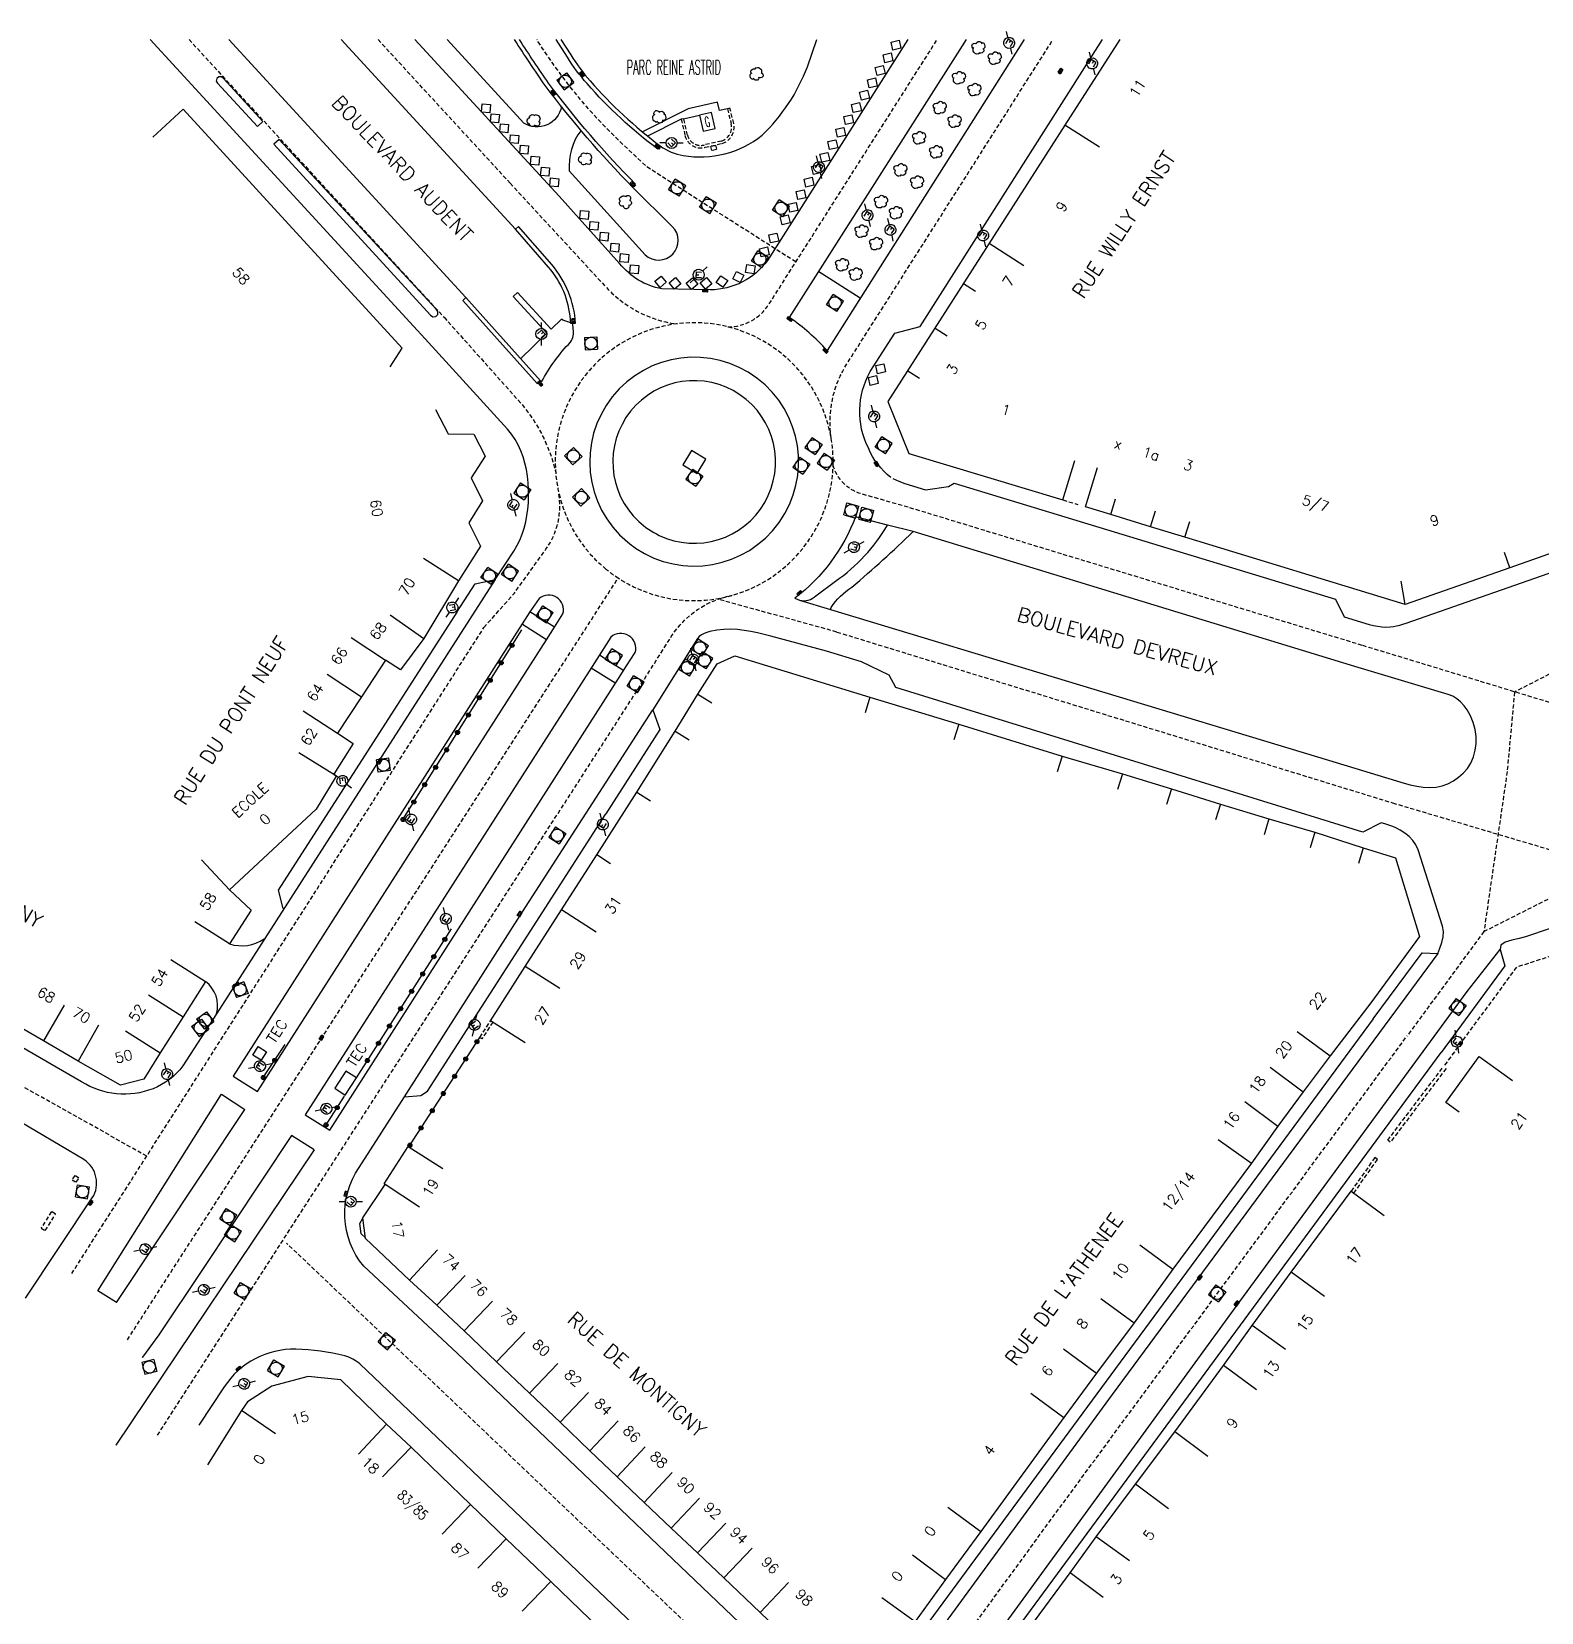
# Model space of a CAD drawing. Header units: millimetres. Extents: x 154999 to 156001, y 121000 to 122001.
# Drawn here: x 155542 to 155725.7, y 121808.6 to 122001 of the extents above; entities that cross this region are included whole.
import ezdxf
from ezdxf.enums import TextEntityAlignment as Align

# ---------------------------------------------------------------- set-up
doc = ezdxf.new("R2010")
doc.units = ezdxf.units.MM
doc.linetypes.add('DASHED', pattern=[0.75, 0.5, -0.25])
doc.layers.get('0').update_dxf_attribs({"linetype": 'CONTINUOUS'})
for name, color, linetype in [('W0001', 6, 'DASHED'), ('W0008', 7, 'CONTINUOUS'), ('W0100', 7, 'CONTINUOUS'), ('W0112', 1, 'DASHED'), ('W0300', 7, 'CONTINUOUS'), ('W0322', 7, 'CONTINUOUS'), ('W0334', 7, 'CONTINUOUS'), ('W0400', 7, 'CONTINUOUS'), ('W0420', 7, 'CONTINUOUS'), ('W0471', 7, 'CONTINUOUS'), ('W0984', 7, 'CONTINUOUS'), ('W0989', 7, 'CONTINUOUS'), ('W0991', 7, 'CONTINUOUS'), ('W1102', 7, 'CONTINUOUS')]:
    doc.layers.add(name, color=color, linetype=linetype)
doc.styles.get("Standard").update_dxf_attribs({"font": 'romans.shx', "width": 0.85})

# ---------------------------------------------------------------- blocks, each defined once
blk = doc.blocks.new('T400')
for p, q in [((-0.15, 0.3), (0.15, 0.3)), ((-0.15, -0.25), (-0.15, 0.3)), ((-0.15, 0.15), (0.15, 0.15)), ((-0.15, 0), (0.15, 0)), ((0.15, 0.3), (0.15, -0.25)), ((-0.15, -0.15), (0.15, -0.15)), ((-0.15, -0.25), (-0.15, -0.3)), ((-0.15, -0.3), (0.15, -0.3)), ((0.15, -0.3), (0.15, -0.25))]:
    blk.add_line(p, q)
blk = doc.blocks.new('T420')
for p, q in [((0.7499999999708962, 0.75), (-0.7500000000291038, 0.75)), ((-0.7500000000291038, 0.75), (-0.7500000000291038, -0.75)), ((0.75, 0.75), (0.75, -0.75)), ((0.7499999999708962, -0.75), (-0.7500000000291038, -0.75))]:
    blk.add_line(p, q)
blk.add_ellipse((0, 0), major_axis=(-0.5303300858918937, 0.5303300858918937), ratio=0.9999999999925214, start_param=3.926990816990981, end_param=10.21017612417057)
blk = doc.blocks.new('T471')
for p, q in [((-0.333334, 0.333334), (-0.333334, -0.333334)), ((-0.333334, 0.333334), (0.333334, 0.333334)), ((-0.333334, 0), (0, 0)), ((0.500001, 0.500001), (1.000002, 1.000002)), ((-0.500001, -0.500001), (-1.000002, -1.000002)), ((-0.333334, -0.333334), (0.333334, -0.333334))]:
    blk.add_line(p, q)
blk.add_ellipse((0, 0), major_axis=(0.4714054636000732, 0.4714054636000732), ratio=1, start_param=5.497787143782138, end_param=11.78097245096172)
blk = doc.blocks.new('t322o')
at = {"color": 0, "linetype": 'Continuous'}
for radius in [0.25, 0.150337]:
    blk.add_circle((0, 0), radius, dxfattribs=at)
blk = doc.blocks.new('T300')
for p, q in [((-0.7999991999999999, 0.5142852), (-0.8571420000000001, 0.3428568)), ((-0.8571420000000001, 0.3428568), (-0.8571420000000001, 0.1714284)), ((-0.8571420000000001, 0.1714284), (-0.7428564, 0.05714279999999999)), ((-0.6857135999999999, 0.6285708), (-0.7999991999999999, 0.5142852)), ((-0.7999991999999999, -0.05714279999999999), (-0.7428564, 0.05714279999999999)), ((-0.7428564, 0.05714279999999999), (-0.6857135999999999, 0.1142856)), ((-0.5714279999999999, 0.6857135999999999), (-0.6857135999999999, 0.6285708)), ((-0.4571423999999999, 0.6857135999999999), (-0.5714279999999999, 0.6857135999999999)), ((-0.285714, 0.6285708), (-0.4571423999999999, 0.6857135999999999)), ((-0.285714, 0.6285708), (-0.1714284, 0.7428564)), ((-0.2285712, 0.5714279999999999), (-0.285714, 0.6285708)), ((-0.1714284, 0.7428564), (-0.05714279999999999, 0.7999991999999999)), ((-0.05714279999999999, 0.7999991999999999), (0.05714279999999999, 0.7999991999999999)), ((0.05714279999999999, 0.7999991999999999), (0.2285712, 0.7428564)), ((0.2285712, 0.7428564), (0.3428568, 0.6285708)), ((0.3428568, 0.6285708), (0.3999996, 0.5142852)), ((0.4571423999999999, 0.4571423999999999), (0.3428568, 0.4571423999999999)), ((0.3999996, 0.5142852), (0.3999996, 0.4571423999999999)), ((0.5714279999999999, 0.3999996), (0.4571423999999999, 0.4571423999999999)), ((0.5714279999999999, 0.3999996), (0.6857135999999999, 0.285714)), ((0.6857135999999999, 0.285714), (0.7428564, 0.1714284)), ((0.7428564, 0.05714279999999999), (0.6857135999999999, -0.1714284)), ((0.7428564, 0.1714284), (0.7428564, 0.05714279999999999)), ((-0.7999991999999999, -0.1714284), (-0.7999991999999999, -0.05714279999999999)), ((-0.7999991999999999, -0.2285712), (-0.7999991999999999, -0.1714284)), ((-0.7428564, -0.3428568), (-0.7999991999999999, -0.2285712)), ((-0.6857135999999999, -0.3999996), (-0.7428564, -0.3428568)), ((-0.5142852, -0.4571423999999999), (-0.6857135999999999, -0.3999996)), ((-0.3999996, -0.4571423999999999), (-0.5142852, -0.4571423999999999)), ((-0.3999996, -0.4571423999999999), (-0.3428568, -0.4571423999999999)), ((-0.3428568, -0.4571423999999999), (-0.3428568, -0.3999996)), ((-0.3428568, -0.5142852), (-0.3428568, -0.4571423999999999)), ((-0.285714, -0.6285708), (-0.3428568, -0.5142852)), ((-0.1714284, -0.7428564), (-0.285714, -0.6285708)), ((-0.05714279999999999, -0.7999991999999999), (-0.1714284, -0.7428564)), ((0.05714279999999999, -0.7999991999999999), (-0.05714279999999999, -0.7999991999999999)), ((0.1714284, -0.7428564), (0.05714279999999999, -0.7999991999999999)), ((0.2285712, -0.6857135999999999), (0.1714284, -0.7428564)), ((0.285714, -0.4571423999999999), (0.2285712, -0.4571423999999999)), ((0.285714, -0.6285708), (0.2285712, -0.6857135999999999)), ((0.4571423999999999, -0.3999996), (0.285714, -0.4571423999999999)), ((0.3428568, -0.5142852), (0.285714, -0.6285708)), ((0.3428568, -0.5142852), (0.3428568, -0.4571423999999999)), ((0.5714279999999999, -0.3428568), (0.4571423999999999, -0.3999996)), ((0.6285708, -0.285714), (0.5714279999999999, -0.3428568)), ((0.6857135999999999, -0.1714284), (0.6285708, -0.285714))]:
    blk.add_line(p, q)
blk = doc.blocks.new('t112o')
at = {"color": 0, "linetype": 'Continuous'}
for p, q in [((-0.5, 0.5), (0.5, 0.5)), ((-0.5, -0.5), (-0.5, 0.5)), ((0.5, 0.5), (0.5, -0.5)), ((0.5, -0.5), (-0.5, -0.5))]:
    blk.add_line(p, q, dxfattribs=at)

msp = doc.modelspace()

# ---------------------------------------------------------------- linework, layer by layer
at = {"layer": 'W0001'}
for p, q in [((155561.1162696332, 122000), (155592.1480085459, 121966.199423661)), ((155600.1952, 121982.5055), (155584.1160035251, 122000)), ((155703.8441, 121926.2713), (155648.5999, 121943.0818)), ((155749.2934, 121934.4021), (155722.3813, 121920.5882)), ((155639.9465, 121927.898), (155707.543, 121907.1069)), ((155753.177, 121911.2304), (155703.8441, 121926.2713)), ((155722.3813, 121920.5882), (155721.4893, 121910.9111)), ((155721.4893, 121910.9111), (155718.6621, 121891.4476)), ((155707.543, 121907.1069), (155734.0561, 121899.2252)), ((155718.6621, 121891.4476), (155734.0561, 121899.2252)), ((155718.6621, 121891.4476), (155709.3239, 121878.7612))]:
    msp.add_line(p, q, dxfattribs=at)
at = {"layer": 'W0001', "flags": 128}
for points in [[(155634.9457293654, 121972.9332240548), (155631.6876, 121975.00395, -0.001268074298973362), (155616.8000381693, 121984.5189336921), (155613.8706179879, 121987.2755126093, -0.04509342450544115), (155606.363826017, 121995.7373672626, -0.01700587647822251), (155603.4380400387, 122000, -0.001302656709526348)], [(155626.6730123659, 121965.0342796005, 0.2573651666635184), (155631.6607564847, 121967.7645697322), (155637.7250190117, 121977.3062243703), (155652.1436739115, 122000)], [(155639.2517613916, 121951.4437189193, -0.1807497493112895), (155641.2069688169, 121960.6122089895), (155644.3264332504, 121965.5032614034), (155666.236061548, 122000)], [(155600.1952, 121982.5055), (155611.6764973941, 121970.0628389381, 0.1784880159110607), (155620.3839930869, 121965.394946126, -0.6247196569897471)], [(155555.9680751023, 121864.1111447479), (155489.5336730207, 121901.4605964751), (155476.1735034308, 121910.6916785946), (155410.0424362479, 121949.3536524727, 0.1935400010521914), (155397.3705742642, 121951.3193689929), (155395.2337686149, 121950.7659801472), (155367.7203953232, 121943.5122646417, -0.07592090247595194), (155359.204807226, 121945.0676238406), (155345.0232578567, 121950.615485598), (155329.7312972047, 121956.639313926), (155324.0825220238, 121958.8755955764), (155286.6980752362, 121973.5107941448)], [(155592.1480085454, 121966.1994236616), (155601.1793467568, 121956.098753474, -0.1254195506011926), (155605.7114780571, 121947.3939337798, 0.2700023217780265)], [(155648.5999, 121943.0818), (155642.9403171358, 121944.702159748, -0.2623319856032047), (155639.4827329246, 121948.2053282135, -1.794617304867614)], [(155596.9962, 121928.4333), (155600.6971796305, 121932.6353876566), (155604.5454828868, 121937.9982168789, 0.2033130735452237), (155606.0902229905, 121944.8650074899, -47.59673408646276)], [(155615.727, 121920.9048), (155619.7944290752, 121927.333501897, -0.2082326997031725), (155627.207389777, 121932.3624612831, -0.8822088734690198)], [(155639.9465, 121927.898), (155625.4597819508, 121931.8857692868, 0.06128966852632146)], [(155947.4295416952, 121529.9623976539), (155908.282350458, 121558.7489792269), (155871.1845224628, 121585.1208287975), (155843.7749019732, 121604.6034585061), (155826.1355365511, 121617.0375346232, -0.04213189748890139), (155792.6984723921, 121643.4327611656), (155766.046244335, 121669.1837828344), (155752.1243477152, 121682.7185365629), (155719.4703433077, 121713.7272996078), (155698.3895200269, 121733.9305897336), (155647.1304139211, 121783.0049961548), (155572.9950507011, 121853.5140946795)]]:
    msp.add_lwpolyline(points, format="xyb", dxfattribs=at)
at = {"layer": 'W0001'}
msp.add_lwpolyline([(155613.0755321422, 121934.6380230869, 41.19206201079497), (155611.76426153, 121935.6249432987, 0.02427652200918659), (155613.0755321422, 121934.6380230869, 0.02427652200918659)], format="xyb", dxfattribs=at)
at = {"layer": 'W0001', "flags": 128}
for points in [[(155553.6139212109, 121841.7598830136), (155613.3356624222, 121934.4648264102)], [(155546.8532689725, 121849.8213380255), (155596.9962, 121928.4333)], [(155557.2779111452, 121830.1530706021), (155615.727, 121920.9048)], [(155583.8658761562, 121725.9482426894), (155619.2976742056, 121763.63333605), (155623.7437116067, 121768.2666164361), (155634.8179383755, 121779.7606226216), (155647.3856508999, 121794.3765614221), (155666.5040205094, 121820.5851304907), (155709.3239, 121878.7612)]]:
    msp.add_lwpolyline(points, dxfattribs=at)
at = {"layer": 'W0008'}
for p, q in [((155588.4449, 121965.1338), (155556.4003776618, 122000)), ((155565.945123728, 122000), (155594.8135201358, 121968.5888194426)), ((155600.8413590898, 121976.913206034), (155579.6114723115, 122000)), ((155606.1432039279, 121980.9238896235), (155588.6064997952, 122000)), ((155564.4937, 121995.2557), (155564.4364, 121994.9462)), ((155564.4364, 121994.9462), (155564.5899, 121994.6713)), ((155564.7353, 121995.4575), (155564.4937, 121995.2557)), ((155564.5899, 121994.6713), (155569.4323, 121989.4311)), ((155565.0502, 121995.4586), (155564.7353, 121995.4575)), ((155565.2932, 121995.2585), (155565.0502, 121995.4586)), ((155570.0971, 121990.0435), (155565.2932, 121995.2585)), ((155569.4323, 121989.4311), (155570.0971, 121990.0435)), ((155572.081, 121987.8351), (155571.443, 121987.2551)), ((155571.443, 121987.2551), (155590.4976, 121966.4517)), ((155591.1787, 121967.1755), (155572.081, 121987.8351)), ((155591.3968, 121966.8978), (155591.1787, 121967.1755)), ((155591.381, 121966.5451), (155591.3968, 121966.8978)), ((155589.8367, 121963.5776), (155588.4449, 121965.1338)), ((155590.4976, 121966.4517), (155590.788, 121966.2509)), ((155590.788, 121966.2509), (155591.1391, 121966.288)), ((155591.1391, 121966.288), (155591.381, 121966.5451)), ((155599.86, 121952.5788), (155589.8367, 121963.5776)), ((155600.353, 121951.982), (155599.86, 121952.5788)), ((155600.7878, 121951.3421), (155600.353, 121951.982)), ((155601.1665, 121950.664), (155600.7878, 121951.3421)), ((155601.4913, 121949.9526), (155601.1665, 121950.664)), ((155601.7644, 121949.2124), (155601.4913, 121949.9526)), ((155601.9879, 121948.4484), (155601.7644, 121949.2124)), ((155602.164, 121947.6654), (155601.9879, 121948.4484)), ((155602.295, 121946.868), (155602.164, 121947.6654)), ((155602.3829, 121946.0611), (155602.295, 121946.868)), ((155602.43, 121945.2494), (155602.3829, 121946.0611)), ((155646.7324, 121946.5941), (155647.4681, 121946.2509)), ((155647.4681, 121946.2509), (155648.2197, 121945.9788)), ((155648.2197, 121945.9788), (155650.7305, 121945.1992)), ((155650.7305, 121945.1992), (155653.5072, 121945.626)), ((155653.5072, 121945.626), (155654.1913, 121946.0048)), ((155654.1913, 121946.0048), (155700.6046, 121931.8992)), ((155602.41, 121943.6357), (155602.4385, 121944.4378)), ((155602.4385, 121944.4378), (155602.43, 121945.2494)), ((155602.0867, 121941.2869), (155602.2363, 121942.0574)), ((155602.2363, 121942.0574), (155602.3434, 121942.8413)), ((155602.3434, 121942.8413), (155602.41, 121943.6357)), ((155709.1834, 121928.9792), (155749.4857, 121943.047)), ((155601.6511, 121939.7977), (155601.8924, 121940.5327)), ((155601.8924, 121940.5327), (155602.0867, 121941.2869)), ((155702.9721, 121923.7134), (155649.2056153607, 121940.1159021936)), ((155600.6239, 121937.7364), (155601.0191, 121938.3966)), ((155601.0191, 121938.3966), (155601.3607, 121939.0847)), ((155601.3607, 121939.0847), (155601.6511, 121939.7977)), ((155598.3748, 121934.3019), (155600.6239, 121937.7364)), ((155595.9159, 121933.7709), (155598.3748, 121934.3019)), ((155593.7137, 121930.3057), (155595.9159, 121933.7709)), ((155639.1579297438, 121930.6441186397), (155699.7558, 121912.3165)), ((155700.6046, 121931.8992), (155701.6762, 121929.7411)), ((155701.6762, 121929.7411), (155704.716, 121928.8292)), ((155704.716, 121928.8292), (155705.21, 121928.6965)), ((155705.21, 121928.6965), (155705.7135, 121928.5944)), ((155705.7135, 121928.5944), (155706.223, 121928.5278)), ((155706.223, 121928.5278), (155706.7346, 121928.5015)), ((155706.7346, 121928.5015), (155707.2447, 121928.5204)), ((155707.2447, 121928.5204), (155707.6405, 121928.5687)), ((155707.6405, 121928.5687), (155708.0327, 121928.6431)), ((155708.0327, 121928.6431), (155708.4209, 121928.7393)), ((155708.4209, 121928.7393), (155708.8046, 121928.8528)), ((155708.8046, 121928.8528), (155709.1834, 121928.9792)), ((155622.9857, 121927.0986), (155617.5628, 121918.4058)), ((155623.2007, 121927.3588), (155622.9857, 121927.0986)), ((155623.4724, 121927.5631), (155623.2007, 121927.3588)), ((155623.7862, 121927.7218), (155623.4724, 121927.5631)), ((155624.1276, 121927.8449), (155623.7862, 121927.7218)), ((155624.482, 121927.9427), (155624.1276, 121927.8449)), ((155625.3332, 121928.1132), (155624.482, 121927.9427)), ((155626.1764, 121928.2052), (155625.3332, 121928.1132)), ((155627.0119, 121928.2276), (155626.1764, 121928.2052)), ((155627.8402, 121928.1892), (155627.0119, 121928.2276)), ((155628.6618, 121928.0989), (155627.8402, 121928.1892)), ((155629.4772, 121927.9657), (155628.6618, 121928.0989)), ((155630.2868, 121927.7984), (155629.4772, 121927.9657)), ((155631.0911, 121927.606), (155630.2868, 121927.7984)), ((155631.8906, 121927.3972), (155631.0911, 121927.606)), ((155638.6851, 121925.5736), (155631.8906, 121927.3972)), ((155642.9443, 121924.2687), (155638.6851, 121925.5736)), ((155646.2879, 121922.6564), (155642.9443, 121924.2687)), ((155647.1109, 121921.1403), (155646.2879, 121922.6564)), ((155714.3231, 121920.3006), (155702.9721, 121923.7134)), ((155677.2535, 121911.8053), (155647.1109, 121921.1403)), ((155714.8681, 121920.0804), (155714.3231, 121920.3006)), ((155715.3706, 121919.769), (155714.8681, 121920.0804)), ((155715.829, 121919.3805), (155715.3706, 121919.769)), ((155716.2418, 121918.9289), (155715.829, 121919.3805)), ((155716.6072, 121918.4281), (155716.2418, 121918.9289)), ((155617.5628, 121918.4058), (155618.4166, 121916.0465)), ((155717.0306, 121917.6795), (155716.6072, 121918.4281)), ((155717.357, 121916.8802), (155717.0306, 121917.6795)), ((155717.5826, 121916.0465), (155717.357, 121916.8802)), ((155618.4166, 121916.0465), (155611.835, 121905.7594)), ((155717.7032, 121915.1946), (155717.5826, 121916.0465)), ((155717.715, 121914.3407), (155717.7032, 121915.1946)), ((155717.3957, 121912.692), (155717.6138, 121913.5011)), ((155717.6138, 121913.5011), (155717.715, 121914.3407)), ((155703.9304, 121903.5338), (155677.2535, 121911.8053)), ((155699.7558, 121912.3165), (155708.9418, 121909.5207)), ((155716.152, 121910.7232), (155716.648, 121911.297)), ((155716.648, 121911.297), (155717.0566, 121911.9297)), ((155717.0566, 121911.9297), (155717.3957, 121912.692)), ((155708.9418, 121909.5207), (155709.7032, 121909.3029)), ((155709.7032, 121909.3029), (155710.479, 121909.1219)), ((155710.479, 121909.1219), (155711.2641, 121908.9993)), ((155712.8421, 121909.0151), (155713.5691, 121909.1755)), ((155713.5691, 121909.1755), (155714.2773, 121909.4344)), ((155714.2773, 121909.4344), (155714.953, 121909.784)), ((155714.953, 121909.784), (155715.5825, 121910.2162)), ((155715.5825, 121910.2162), (155716.152, 121910.7232)), ((155711.2641, 121908.9993), (155712.0535, 121908.9565)), ((155712.0535, 121908.9565), (155712.8421, 121909.0151)), ((155706.1442, 121904.6931), (155703.9304, 121903.5338)), ((155706.6224, 121904.5434), (155706.1442, 121904.6931)), ((155707.0982, 121904.3853), (155706.6224, 121904.5434)), ((155707.5692, 121904.2104), (155707.0982, 121904.3853)), ((155708.0332, 121904.0104), (155707.5692, 121904.2104)), ((155708.4878, 121903.7769), (155708.0332, 121904.0104)), ((155709.0469, 121903.421), (155708.4878, 121903.7769)), ((155709.5643, 121903.0013), (155709.0469, 121903.421)), ((155710.0176, 121902.5217), (155709.5643, 121903.0013)), ((155710.3842, 121901.9865), (155710.0176, 121902.5217)), ((155710.6416, 121901.3998), (155710.3842, 121901.9865)), ((155713.6153, 121892.0974), (155710.6416, 121901.3998)), ((155735.7958, 121894.9064), (155723.709, 121890.7978)), ((155713.7317, 121891.4453), (155713.6153, 121892.0974)), ((155713.3096, 121889.4356), (155713.5403, 121890.1117)), ((155713.5403, 121890.1117), (155713.6938, 121890.7826)), ((155713.6938, 121890.7826), (155713.7317, 121891.4453)), ((155721.2499, 121890.1665), (155720.709, 121889.8017)), ((155722.0552, 121890.4116), (155721.2499, 121890.1665)), ((155722.9373, 121890.6007), (155722.0552, 121890.4116)), ((155723.709, 121890.7978), (155722.9373, 121890.6007)), ((155705.1997, 121880.8127), (155711.1332, 121888.8622)), ((155711.1332, 121888.8622), (155713.0404, 121888.7567)), ((155713.0404, 121888.7567), (155713.3096, 121889.4356)), ((155720.709, 121889.8017), (155720.6195, 121889.2532)), ((155720.6195, 121889.2532), (155721.2204, 121887.2538)), ((155721.2204, 121887.2538), (155713.4481, 121876.7098))]:
    msp.add_line(p, q, dxfattribs=at)
for points in [[(155615.0802181853, 121982.0362106036), (155615.4373, 121982.3862, -0.03290198542085584), (155604.8661000033, 121994.6953000025, -0.009173370446324998), (155601.3157203232, 122000)], [(155618.4594, 121987.0473), (155618.1627763387, 121986.6516673842, -0.05184575435968618), (155609.5383999889, 121994.6368999903, -0.04154208350500115), (155607.1478, 121997.8664), (155605.7684003188, 122000)], [(155648.5810207648, 122000), (155631.5035, 121973.1161, -0.2384586334905859), (155624.5363, 121969.5397), (155618.6397, 121969.6438, -0.1780403813740255), (155613.5097, 121972.7357), (155606.1432039279, 121980.9238896235)], [(155662.7062399953, 122000), (155638.7468, 121962.1725, 0.05555815650681672), (155634.1949000328, 121966.1548000471)], [(155646.5165838902, 121946.7181632246, -0.1316314334639798), (155643.7701, 121950.2975, -0.2513560763170303), (155644.0032, 121959.5818), (155646.9822, 121964.2789), (155650.0595, 121965.0919), (155672.2602264619, 122000)], [(155594.8135201358, 121968.5888194426), (155594.4435617886, 121968.2524701876), (155603.4749, 121958.1518), (155603.8616, 121958.4719), (155604.0027, 121958.3595, -0.06452993226640624), (155607.5268, 121963.1772, 0.1987536430463182), (155607.8544, 121964.748), (155607.823, 121965.4542), (155608.1489, 121965.4798, 0.1578065978139787), (155605.2724, 121972.6031), (155601.2104677879, 121977.2504874728), (155600.8413590898, 121976.913206034)], [(155649.2056153607, 121940.1159021936), (155646.0856153606, 121940.8881021937), (155642.1982153607, 121941.9280021937, -0.1410789894936932), (155634.8327153607, 121932.0131021937), (155635.4101153607, 121931.7777021936), (155639.1579297438, 121930.6441186397), (155639.2314726534, 121930.8872636409)], [(155598.3748, 121934.3019), (155564.4676, 121881.444), (155560.3486, 121875.0855, -0.139691188744551), (155556.7447, 121872.32, -0.2412849535858915), (155548.053, 121873.1621), (155548.053, 121873.1621), (155532.3723, 121882.2153)], [(155612.4204821632, 121927.278217778), (155610.4350276865, 121924.1469481415), (155575.2661, 121869.1496), (155578.2325342569, 121867.2761284898), (155613.3906422516, 121922.2308816284), (155614.3630574729, 121923.7778322699), (155615.4051008857, 121925.3857507306, 0.7441271792250782), (155612.4204821632, 121927.278217778)], [(155713.0404, 121888.7567), (155673.4297, 121835.0956), (155645.4903017998, 121796.8943228443, -0.342233289845931), (155640.1703303824, 121795.9128351563), (155632.3327740054, 121803.3758758487), (155629.9076, 121805.583), (155593.7462, 121840.1186), (155582.3739, 121850.7133, -0.3350600565629998), (155581.8106, 121862.7349), (155587.3338, 121871.3283), (155601.7086, 121893.8409), (155617.5628, 121918.4058)], [(155541.229408389, 121846.8386169608), (155549.3519, 121859.0176, 0.4127328478421197), (155548.3227, 121863.6874), (155528.1078, 121875.6144), (155487.8947, 121898.9343, 0.3456357999196573), (155482.3314, 121897.4115), (155481.37, 121895.0571), (155481.9227, 121893.6444), (155452.7323469372, 121822.1879519294)], [(155582.0599523124, 121727.6650853788), (155597.9966045125, 121744.5948520331), (155617.7528814867, 121765.6367357261), (155627.321, 121775.6278), (155633.0139, 121781.4981, 0.1431339223253616), (155635.4074, 121786.3774), (155635.1107635237, 121786.4221973318, 0.1747351593601403), (155634.8723, 121788.3742), (155581.8805, 121838.8338), (155581.8805, 121838.8338, 0.1002378590116806), (155580.0793109791, 121839.8016864484, 0.05565628003135279), (155574.1139, 121840.6143, 0.2595096358041314), (155565.4141, 121836.0449), (155562.3302659342, 121831.3664448691)]]:
    msp.add_lwpolyline(points, format="xyb", dxfattribs=at)
for points in [[(155634.1949, 121966.1548), (155655.2371, 121999.2462), (155655.7168290462, 122000)], [(155650.2111, 121786.2244), (155649.3932, 121787.1144), (155648.7085, 121788.6558), (155649.281, 121791.8588), (155688.5311, 121845.7979), (155716.6326, 121884.1317), (155720.6195, 121889.2532)], [(155552.2856, 121846.2952), (155550.0427, 121847.7359), (155565.0839, 121871.6706), (155567.925, 121869.8008)], [(155552.2856, 121846.2952), (155567.925, 121869.8008)], [(155576.3337, 121864.888), (155552.2255563563, 121828.9396963351), (155552.2255563563, 121828.9396963351)], [(155576.3337, 121864.888), (155573.5784, 121866.6177), (155562.7643, 121850.295), (155557.4391, 121842.3512), (155555.4658, 121839.6449), (155555.4323485077, 121839.5915759733)]]:
    msp.add_lwpolyline(points, dxfattribs=at)
for points in [[(155615.4353969085, 121938.1123630652, 41.19206201082397), (155614.4497967637, 121938.8541692909, 0.02427652200895482)], [(155566.4965, 121873.8586), (155569.4638, 121871.9865), (155604.5965, 121926.9575), (155605.5682, 121928.5049), (155606.6095, 121930.1133, 0.7441271792250782), (155603.7292, 121931.9578), (155602.5807, 121930.3573), (155601.64, 121928.8722)]]:
    msp.add_lwpolyline(points, format="xyb", close=True, dxfattribs=at)
at = {"layer": 'W0100'}
for points in [[(155674.3622587728, 122000), (155667.693, 121989.5805), (155646.1502825784, 121955.9376294641)], [(155593.8912, 121934.1419), (155589.7054, 121927.1261), (155586.8359, 121923.2851), (155585.0320782955, 121924.4683256089), (155582.1128, 121920.0179), (155579.1935217045, 121915.5674743911)], [(155579.1935217045, 121915.5674743911), (155581.1051811523, 121914.3135120907), (155578.7284, 121910.5926), (155579.0136, 121910.3671), (155576.5985, 121906.3233), (155566.0235, 121896.5169), (155568.6736, 121894.0289), (155566.0476, 121889.9367), (155561.8395105627, 121892.6370672505)], [(155602.0334105152, 121877.9131811362), (155597.811, 121880.5911), (155602.0064, 121887.2062), (155606.4311, 121894.082), (155610.7178, 121900.7609)], [(155558.9052554986, 121888.0264921783), (155563.128, 121885.3491), (155560.4034, 121881.0519), (155557.6254, 121876.674), (155555.6395, 121873.4935), (155552.7768, 121872.7607), (155547.6408, 121875.6861), (155543.4187, 121878.1458), (155539.0693, 121880.6727)], [(155704.9048, 121882.7809), (155699.9747, 121876.3142), (155696.6547, 121871.9185), (155693.6008, 121867.7774), (155690.3936, 121863.2579), (155680.8242, 121850.3401), (155676.1083, 121843.832), (155671.5451, 121837.6873), (155667.5703, 121832.3107), (155657.4658, 121818.4429), (155653.1636, 121812.6063), (155649.4544, 121807.4646)], [(155634.4182, 121804.9404), (155630.594, 121808.5886), (155626.1801, 121812.8009), (155622.983, 121815.817), (155619.788, 121818.826), (155616.4763, 121821.9711), (155613.1883, 121825.0974), (155609.8657, 121828.2595), (155606.2623, 121831.7185), (155602.5411, 121835.2483), (155598.5183, 121839.061), (155594.5872, 121842.848), (155591.2823, 121845.9691), (155587.9509, 121849.0315), (155582.5978, 121854.096), (155582.2737, 121856.6057), (155584.9793, 121860.6635), (155584.8724, 121860.7432), (155587.7809, 121865.3025), (155591.9962201526, 121862.613433989)], [(155667.9880954972, 121804.5478122252), (155663.9682, 121807.5211), (155668.3031, 121813.3819), (155671.4933, 121817.7879), (155676.2846, 121824.1966), (155681.0557, 121830.5553), (155686.9788, 121838.6217), (155690.4715, 121843.5052), (155695.2154, 121849.9756), (155702.4999, 121859.85), (155706.5234999087, 121856.8817271394)], [(155611.0782, 121806.6054), (155605.1275, 121812.3507), (155599.7105, 121817.5534), (155595.3639, 121821.7192), (155588.1335, 121828.6854), (155585.1455, 121831.4986), (155579.5707, 121836.8733), (155575.6262, 121837.2743), (155571.19, 121836.1048), (155568.231, 121834.1957), (155567.5083, 121833.1487), (155563.3814131835, 121826.5613241494)]]:
    msp.add_lwpolyline(points, dxfattribs=at)
for points in [[(155623.6798548294, 121988.8518338028), (155625.1244548293, 121989.1859338028), (155624.6738, 121991.1345), (155623.2292, 121990.8004)], [(155569.9131, 121875.7727), (155568.8946, 121876.4182), (155569.5423352719, 121877.4402269163), (155570.5608352719, 121876.7947269163)], [(155580.1976942794, 121874.4633676326), (155578.8492942794, 121872.3752676326), (155580.1262, 121871.5507), (155581.4746, 121873.6388)]]:
    msp.add_lwpolyline(points, close=True, dxfattribs=at)
at = {"layer": 'W0112'}
for p, q in [((155667.4439, 121943.9799), (155669.2479, 121943.402)), ((155728.3521, 121888.9433), (155722.6083, 121887.0915)), ((155722.6083, 121887.0915), (155713.7349, 121875.0037))]:
    msp.add_line(p, q, dxfattribs=at)
msp.add_lwpolyline([(155626.6135189798, 121991.5843936844), (155627.0919755988, 121989.7078469534, -0.3796830462516205), (155625.9171095052, 121987.6501583845), (155623.8531769463, 121987.1829286593, -0.4246535662776981), (155621.7650418963, 121988.3588513611), (155621.2932287374, 121990.3649067292), (155620.9977, 121990.2954), (155621.4702998095, 121988.2859999508, 0.4236151935664526), (155623.9298, 121986.889), (155625.9989001466, 121987.3573995553, 0.3828464305165443), (155627.3877, 121989.7767999999), (155626.9077, 121991.6594)], format="xyb", close=True, dxfattribs=at)
for points in [[(155625.1805110266, 121987.1325523335), (155625.2933182104, 121986.6105282927), (155624.7162304538, 121986.4858220732), (155624.6099575137, 121987.0092581364)], [(155546.894, 121861.2404), (155547.3794, 121860.9419), (155547.7154, 121861.4473), (155547.23, 121861.7458)], [(155543.1187, 121855.3464), (155543.6225, 121855.0479), (155544.8916, 121857.0602), (155544.3878, 121857.3587)]]:
    msp.add_lwpolyline(points, close=True, dxfattribs=at)
for points in [[(155598.0791837733, 121880.416522041), (155596.7622837733, 121878.393522041), (155596.4941, 121878.5681), (155597.811, 121880.5911)], [(155714.0538290377, 121874.7622786486), (155707.2710290377, 121865.8018786486), (155706.9521, 121866.0433), (155713.7349, 121875.0037)], [(155702.8261201455, 121859.6185255594), (155705.7207201455, 121863.6979255593), (155705.3945, 121863.9294), (155702.4999, 121859.85)]]:
    msp.add_lwpolyline(points, dxfattribs=at)
at = {"layer": 'W0322'}
for points in [[(155587.144, 121905.0826), (155601.6087, 121928.1562)], [(155581.4746, 121873.6388), (155593.0691, 121891.7726)], [(155587.8673360799, 121865.2473601017), (155596.4941, 121878.5681)], [(155570.1592, 121873.6809), (155572.8322, 121877.6923)], [(155577.7943, 121867.9136), (155580.0412940726, 121871.41827093)]]:
    msp.add_lwpolyline(points, dxfattribs=at)
at = {"layer": 'W0334'}
for points in [[(155606.430992305, 121991.8467215042, -0.5334246030381538), (155601.8565, 121989.8355), (155592.5386180475, 122000, -0.3520916552803885)], [(155608.8127808622, 121988.9311134199, 0.1855672134001304), (155607.3792, 121984.0237), (155616.6134999999, 121973.8028, 0.9892658341740975), (155619.9163, 121977.2589), (155615.0802181853, 121982.0362106036, -0.03291998993300127), (155604.4608410881, 121994.4023079132, -0.00964660773172442), (155600.7216173194, 122000)], [(155606.3637948904, 122000), (155607.5676896194, 121998.1378640078, 0.0415420850975859), (155609.9142169588, 121994.9666902345, 0.05202060870361354), (155618.4594, 121987.0473, 0.1138615653063598), (155621.2413, 121985.8855, 0.2128466671922616), (155630.8467, 121988.344, 0.1107985274482017), (155636.3489, 121996.6979), (155637.4812320241, 122000, -0.09539466920960388)], [(155607.823, 121965.4542), (155607.5746401074, 121965.4346909075), (155607.5354848713, 121965.9331554172, 0.1578065978253667), (155604.8681090818, 121972.3043207198), (155600.8413590898, 121976.913206034)], [(155639.2314726534, 121930.8872636409, -0.1038753142977949), (155641.7622153606, 121933.3649021937, 0.01946795972195681), (155649.2056153607, 121940.1159021936, 0.01946795972195681)]]:
    msp.add_lwpolyline(points, format="xyb", dxfattribs=at)
for points in [[(155626.6135189798, 121991.5843936844), (155625.64365949, 121991.3594468422), (155625.4083839679, 121992.3738384894), (155621.8564, 121991.55), (155616.2746610777, 121988.7719624752)], [(155620.9977, 121990.2954), (155616.9185229944, 121988.2452671338)], [(155607.5688777902, 121965.5080479065), (155606.5951, 121965.8392), (155606.4554, 121965.9783), (155605.1983, 121964.7663), (155601.0792, 121969.2173), (155600.5383, 121968.7385), (155604.6494, 121964.2496), (155601.4623739665, 121961.1545439277)], [(155594.8135201358, 121968.5888194426), (155603.8616, 121958.4719)], [(155593.7137, 121930.3057), (155571.9569, 121896.4745), (155572.5432, 121894.2306)], [(155605.5682, 121928.5049), (155602.5807, 121930.3573)], [(155604.5965, 121926.9575), (155601.7003, 121928.8119)], [(155587.3338, 121871.3283), (155589.3278, 121871.5088), (155590.1227, 121872.0126), (155611.835, 121905.7594)], [(155705.1997, 121880.8127), (155646.5792, 121801.2534), (155647.266767964, 121799.3232683709)], [(155655.3799156051, 121800.2401803968), (155657.1677, 121800.1947), (155713.4481, 121876.7098)], [(155582.5902326687, 121854.1545983686), (155582.051642871, 121854.6659559714), (155581.8902527793, 121855.9156959074), (155582.2812673313, 121856.5471016313)]]:
    msp.add_lwpolyline(points, dxfattribs=at)
at = {"layer": 'W0334', "flags": 128}
for points in [[(155621.2932287374, 121990.3649067292), (155623.2292, 121990.8004)], [(155642.7794836285, 121968.5393574886), (155637.7463268017, 121971.7398474221)], [(155611.039490259, 121925.1002489206), (155614.0175721646, 121923.228222692)], [(155610.0479996098, 121923.5417116649), (155613.034533764, 121921.6643723416)]]:
    msp.add_lwpolyline(points, dxfattribs=at)
at = {"layer": 'W0334'}
msp.add_lwpolyline([(155618.3249630061, 121939.6608429514, 13.09184232552013), (155615.838799033, 121941.3500510632, 0.07638344360829069)], format="xyb", close=True, dxfattribs=at)
msp.add_lwpolyline([(155621.1984, 121948.2628), (155622.9257, 121947.1991), (155623.9801, 121948.9151), (155622.2528, 121949.9788)], close=True, dxfattribs=at)
at = {"layer": 'W0334', "flags": 128}
for points in [[(155635.4101153606, 121931.7777021936, 0.2792626550043773), (155637.3681153606, 121932.3034021937), (155639.7828153607, 121934.0921021936, 0.1077954446447511), (155646.0856153606, 121940.8881021937)], [(155566.0476, 121889.9367, 0.2285492984168233), (155570.2413, 121890.5531, 0.2285492984168233)], [(155564.4676, 121881.444, 0.3092198404924055), (155563.128, 121885.3491, 0.3092198404924055)]]:
    msp.add_lwpolyline(points, format="xyb", dxfattribs=at)
at = {"layer": 'W1102'}
for p, q in [((155560.3928, 121991.507), (155556.7071, 121988.1283)), ((155587.0504, 121962.426), (155560.3928, 121991.507)), ((155671.9042140179, 121986.8850082746), (155667.693, 121989.5805)), ((155662.6757158712, 121972.4730300114), (155658.465, 121975.1693)), ((155655.3584721758, 121970.3178919181), (155656.7953, 121969.3978)), ((155651.8795211236, 121964.884877245), (155653.3621, 121963.9354)), ((155585.5777, 121960.1632), (155587.0504, 121962.426)), ((155648.5600810048, 121959.7009678995), (155650.0014, 121958.778)), ((155646.1502825783, 121955.9376294638), (155648.6858, 121949.6353)), ((155591.0963, 121954.9691), (155592.6401, 121952.0143)), ((155592.6401, 121952.0143), (155595.7609, 121951.9756)), ((155595.7609, 121951.9756), (155597.1302, 121949.2942)), ((155648.6858, 121949.6353), (155667.4429, 121943.9657)), ((155597.1302, 121949.2942), (155595.4279, 121946.6784)), ((155667.4429, 121943.9657), (155668.8872, 121948.7669)), ((155670.1695, 121943.13), (155671.6302, 121947.9117)), ((155595.4279, 121946.6784), (155596.8099, 121943.8476)), ((155596.8099, 121943.8476), (155595.1795, 121941.1745)), ((155673.2662, 121942.19), (155673.8504, 121944.1027)), ((155673.2662, 121942.19), (155670.1695, 121943.13)), ((155678.1093, 121940.7133), (155673.2662, 121942.19)), ((155678.1093, 121940.7133), (155678.6935, 121942.626)), ((155595.1795, 121941.1745), (155596.573, 121938.3616)), ((155682.2848, 121939.4291), (155678.1093, 121940.7133)), ((155682.2848, 121939.4291), (155682.869, 121941.3418)), ((155737.9449, 121941.4116), (155721.8283, 121935.6893)), ((155596.573, 121938.3616), (155593.8912, 121934.1419)), ((155709.0751, 121931.2456), (155682.2848, 121939.4291)), ((155593.8912, 121934.1419), (155589.6432358453, 121936.8504439767)), ((155721.8283, 121935.6893), (155721.1645, 121937.5759)), ((155709.0751, 121931.2456), (155708.5962, 121934.0853)), ((155721.8283, 121935.6893), (155709.0751, 121931.2456)), ((155625.357, 121924.0183), (155627.5076, 121924.9884)), ((155627.5076, 121924.9884), (155643.9653, 121919.9673)), ((155623.0185, 121920.3376), (155625.357, 121924.0183)), ((155620.2559, 121915.8312), (155623.0185, 121920.3376)), ((155623.0185, 121920.3376), (155624.7119, 121919.2736)), ((155643.9653, 121919.9673), (155643.3808, 121918.0547)), ((155643.9653, 121919.9673), (155654.7599, 121916.6751)), ((155615.5871, 121908.4038), (155620.2559, 121915.8312)), ((155620.2559, 121915.8312), (155621.9493, 121914.7672)), ((155654.7599, 121916.6751), (155654.1753, 121914.7626)), ((155654.7599, 121916.6751), (155667.345, 121912.7967)), ((155574.4907601278, 121913.2467255543), (155578.7284, 121910.5926)), ((155667.345, 121912.7967), (155666.7604, 121910.8841)), ((155667.345, 121912.7967), (155674.6846, 121910.6289)), ((155674.6846, 121910.6289), (155674.1, 121908.7164)), ((155674.6846, 121910.6289), (155680.647, 121908.8235)), ((155610.7178, 121900.7609), (155615.5871, 121908.4038)), ((155615.5871, 121908.4038), (155617.2805, 121907.3398)), ((155680.647, 121908.8235), (155680.0625, 121906.9109)), ((155680.647, 121908.8235), (155686.5968, 121906.9596)), ((155686.5968, 121906.9596), (155686.0122, 121905.047)), ((155686.5968, 121906.9596), (155692.4895, 121905.142)), ((155692.4895, 121905.142), (155691.9049, 121903.2294)), ((155692.4895, 121905.142), (155698.086, 121903.5264)), ((155698.086, 121903.5264), (155697.5014, 121901.6139)), ((155698.086, 121903.5264), (155703.9841, 121901.6224)), ((155703.9841, 121901.6224), (155703.3995, 121899.7098)), ((155703.9841, 121901.6224), (155707.9147, 121900.432)), ((155562.6237106729, 121900.1831559282), (155566.0235, 121896.5169)), ((155612.4112, 121899.6969), (155610.7178, 121900.7609)), ((155707.9147, 121900.432), (155710.8383, 121890.8303)), ((155610.6357282752, 121891.3762466725), (155606.4311, 121894.082)), ((155710.8383, 121890.8303), (155704.9048, 121882.7809)), ((155606.2289026477, 121884.5282227044), (155602.0064, 121887.2062)), ((155545.9356179862, 121882.4661152537), (155543.4187, 121878.1458)), ((155556.1806552323, 121883.7292923471), (155560.4034, 121881.0519)), ((155550.1155792303, 121880.0309643355), (155547.6408, 121875.6861)), ((155553.4036295712, 121879.3529278538), (155557.6254, 121876.674)), ((155695.9497530613, 121879.2812172932), (155699.9747, 121876.3142)), ((155692.664841492, 121874.931974588), (155696.6547, 121871.9185)), ((155714.0306, 121870.6208), (155718.0745, 121876.2442)), ((155718.0745, 121876.2442), (155722.1339, 121873.325)), ((155689.5767106076, 121870.7450092332), (155693.6008, 121867.7774)), ((155715.6543, 121869.4531), (155714.0306, 121870.6208)), ((155686.3151345002, 121866.1521260318), (155690.3936, 121863.2579)), ((155589.1393621941, 121857.8897151234), (155584.9793, 121860.6635)), ((155676.8065121074, 121853.3163701482), (155680.8242, 121850.3401)), ((155591.3350419603, 121852.7129036464), (155587.9509, 121849.0315)), ((155594.7153046194, 121849.6042725246), (155591.2823, 121845.9691)), ((155699.2477575284, 121847.0191984052), (155695.2154, 121849.9756)), ((155598.0561195302, 121846.4489161777), (155594.5872, 121842.848)), ((155672.0592395985, 121846.7660305077), (155676.1083, 121843.832)), ((155601.9579102792, 121842.690151056), (155598.5183, 121839.061)), ((155694.5386821795, 121840.5963339821), (155690.4715, 121843.5052)), ((155667.5309322789, 121840.6683161839), (155671.5451, 121837.6873)), ((155605.9821101065, 121838.8758955602), (155602.5411, 121835.2483)), ((155691.0089800568, 121835.6623675228), (155686.9788, 121838.6217)), ((155609.7248216122, 121835.325568626), (155606.2623, 121831.7185)), ((155663.5497021562, 121835.2830379664), (155667.5703, 121832.3107)), ((155571.6262782623, 121830.3062330561), (155567.5083, 121833.1487)), ((155581.7180533014, 121827.8581866859), (155585.1455, 121831.4986)), ((155613.3127037083, 121831.8814646821), (155609.8657, 121828.2595)), ((155685.0550734682, 121827.5544648051), (155681.0557, 121830.5553)), ((155584.6641333943, 121825.0844542468), (155588.1335, 121828.6854)), ((155616.6336113834, 121828.7209114443), (155613.1883, 121825.0974)), ((155619.9194638006, 121825.5966526242), (155616.4763, 121821.9711)), ((155680.289167865, 121821.2026876603), (155676.2846, 121824.1966)), ((155591.9042397155, 121818.1093869047), (155595.3639, 121821.7192)), ((155623.2160258902, 121822.4659277896), (155619.788, 121818.826)), ((155653.4246693967, 121821.3873904153), (155657.4658, 121818.4429)), ((155626.4140828004, 121819.4539864464), (155622.983, 121815.817)), ((155596.2470145031, 121813.9472530115), (155599.7105, 121817.5534)), ((155675.5436375244, 121814.8552202973), (155671.4933, 121817.7879)), ((155629.6320635611, 121816.4180739815), (155626.1801, 121812.8009)), ((155649.1388304394, 121815.5729867018), (155653.1636, 121812.6063)), ((155672.3229954976, 121810.4086122249), (155668.3031, 121813.3819)), ((155601.6545791883, 121808.7536189295), (155605.1275, 121812.3507)), ((155634.0453030146, 121812.2064041194), (155630.594, 121808.5886)), ((155645.3990324152, 121810.3901245241), (155649.4544, 121807.4646))]:
    msp.add_line(p, q, dxfattribs=at)
at = {"layer": 'W1102', "flags": 128}
for points in [[(155585.6083657419, 121929.9962284718), (155589.7054, 121927.1261)], [(155580.8512728211, 121927.2107452676), (155585.0320782955, 121924.4683256089)], [(155577.9319945255, 121922.7603196587), (155582.1128, 121920.0179)], [(155575.01271623, 121918.3098940499), (155579.1935217045, 121915.5674743911)]]:
    msp.add_lwpolyline(points, dxfattribs=at)

# ---------------------------------------------------------------- block references
at = {"layer": 'W0112'}
for p, rotation in [((155647.1366, 121999.3166), 192.650369250915), ((155646.1605, 121997.7766), 192.650369250915), ((155645.2026, 121996.2394), 192.650369250915), ((155643.2959, 121993.2374), 192.650369250915), ((155644.2433, 121994.7247), 192.650369250915), ((155597.2512, 121991.6226), 354.9591159267169), ((155642.3189, 121991.7222), 192.650369250915), ((155598.3321, 121990.4124), 354.9591159267169), ((155641.3714, 121990.245), 192.650369250915), ((155599.4606, 121989.2052), 354.9591159267169), ((155600.7013, 121987.8775), 264.959115926717), ((155640.4028, 121988.7069), 192.650369250915), ((155601.8887, 121986.5924), 354.9591159267169), ((155638.4673, 121985.6711), 192.650369250915), ((155639.4386, 121987.2117), 192.650369250915), ((155603.2087, 121985.2632), 354.9591159267169), ((155604.4365, 121983.92), 354.9591159267169), ((155637.4641, 121984.1859), 192.650369250915), ((155605.5639, 121982.61), 354.9591159267169), ((155636.5409, 121982.6396), 192.650369250915), ((155635.5804, 121981.115), 192.650369250915), ((155609.2135, 121978.6582), 354.9591159267169), ((155633.6484, 121978.0628), 192.650369250915), ((155634.6001, 121979.5842), 192.650369250915), ((155610.3963, 121977.3303), 354.9591159267169), ((155611.6269, 121976.0217), 354.9591159267169), ((155632.2616, 121975.8429), 192.650369250915), ((155612.9241, 121974.6859), 354.9591159267169), ((155631.1136, 121974.1649999999), 192.650369250915), ((155614.082, 121973.401), 354.9591159267169), ((155615.2915, 121972.0324), 354.9591159267169), ((155629.4067, 121972.0616000001), 260.9671275948463), ((155618.4855, 121970.5155), 39.959115926717), ((155620.2409, 121970.3338), 39.959115926717), ((155622.3143, 121970.3009), 39.959115926717), ((155624.007, 121970.3354), 39.959115926717), ((155625.9607999999, 121970.5465999999), 234.7949325367909), ((155627.9445, 121971.1014000001), 242.8038596984545), ((155644.3658, 121958.5035), 192.251670008852), ((155645.2735, 121959.9303), 192.251670008852)]:
    msp.add_blockref('t112o', p, dxfattribs=dict(at, rotation=rotation))
at = {"layer": 'W0300'}
for p, rotation in [((155657.0958, 121998.9703), 237.650369250915), ((155659.0764, 121997.7015), 237.650369250915), ((155630.2175, 121995.8625), 63.59472660002401), ((155654.7148, 121995.3134), 237.650369250915), ((155656.6082, 121993.8686), 237.650369250915), ((155652.3838, 121991.6755), 237.650369250915), ((155603.1598, 121990.1551), 39.959115926717), ((155618.2249, 121990.6104), 206.4595798646199), ((155654.1896, 121990.024), 237.650369250915), ((155649.8735, 121988.0065), 237.650369250915), ((155609.4255, 121985.4854), 39.959115926717), ((155651.9425, 121986.2962), 237.650369250915), ((155647.5965, 121984.098), 237.650369250915), ((155649.6272, 121982.6113), 237.650369250915), ((155614.168, 121980.3532), 135.126514841765), ((155645.2339, 121980.2341), 237.650369250915), ((155647.0606, 121978.883), 237.650369250915), ((155642.8738, 121976.6379), 237.650369250915), ((155644.6376, 121975.1234), 237.650369250915), ((155640.5067, 121972.5534), 237.650369250915), ((155642.1608, 121971.4174), 237.650369250915)]:
    msp.add_blockref('T300', p, dxfattribs=dict(at, rotation=rotation))
at = {"layer": 'W0322'}
for p, rotation in [((155600.422809592, 121926.264507748), 57.9166501388664), ((155599.094928633, 121924.146316973), 57.9166501388664), ((155597.767047673, 121922.028126198), 57.9166501388664), ((155596.439166714, 121919.909935423), 57.9166501388664), ((155595.111285755, 121917.791744649), 57.9166501388664), ((155593.783404796, 121915.673553874), 57.9166501388664), ((155592.455523837, 121913.555363099), 57.9166501388664), ((155591.127642878, 121911.437172324), 57.9166501388664), ((155589.799761918, 121909.31898155), 57.9166501388664), ((155588.471880959, 121907.200790775), 57.9166501388664), ((155587.144, 121905.0826), 57.9166501388664), ((155592.248334672, 121890.488922885), 57.4057162145578), ((155590.901617838, 121888.382657524), 57.4057162145578), ((155589.554901004, 121886.276392164), 57.4057162145578), ((155588.20818417, 121884.170126803), 57.4057162145578), ((155586.861467336, 121882.063861442), 57.4057162145578), ((155585.514750502, 121879.957596082), 57.4057162145578), ((155596.146739687, 121878.03173475), 57.07214027544619), ((155584.168033668, 121877.851330721), 57.4057162145578), ((155571.54549566, 121875.761328885), 56.3224596000418), ((155582.821316834, 121875.745065361), 57.4057162145578), ((155594.787783072, 121875.933345625), 57.07214027544619), ((155570.1592, 121873.6809), 56.3224596000418), ((155593.428826458, 121873.8349565), 57.07214027544619), ((155592.069869843, 121871.736567375), 57.07214027544619), ((155579.1436398459, 121870.0181859405), 57.3343351598288), ((155590.710913229, 121869.63817825), 57.07214027544619), ((155577.7943, 121867.9136), 57.3343351598288), ((155589.351956614, 121867.539789125), 57.07214027544619), ((155587.993, 121865.4414), 57.07214027544619)]:
    msp.add_blockref('t322o', p, dxfattribs=dict(at, rotation=rotation))
at = {"layer": 'W0400'}
for p, rotation in [((155608.9175, 121995.7581), 216.510267240457), ((155667.1378, 121996.1696), 328.261338585973), ((155605.4337, 121993.5187), 216.510267240457), ((155618.1191, 121986.9753), 232.3637165536301), ((155615.1176, 121982.4049), 225.126514841765), ((155623.9324, 121969.4377), 88.58618400739502), ((155607.8712, 121965.7138), 186.0630532038392), ((155634.1678000001, 121965.9956), 233.7687664730464), ((155638.5675852985, 121962.1309600398), 47.47867488912404), ((155603.8414, 121958.1249), 42.27568030282796), ((155644.755, 121948.3586), 35.80400877911498), ((155635.3972153607, 121932.6457021937), 314.468213660479), ((155584.3052723651, 121912.1640878332), 327.2740240656078), ((155601.3424, 121893.5793), 147.4408558737802), ((155566.8927, 121884.9805), 109.9672960321214), ((155577.2325, 121878.5075), 146.3224596000419), ((155580.1956938607, 121859.5050250578), 167.8951420632031), ((155549.1314892048, 121858.4324314826), 144.4533451565013), ((155684.0884310133, 121849.3525827409), 323.725545229822), ((155688.5923, 121846.1593), 143.9575785393315), ((155567.1215848962, 121838.2399931778), 310.7699501933034)]:
    msp.add_blockref('T400', p, dxfattribs=dict(at, rotation=rotation))
at = {"layer": 'W0420'}
for p, rotation in [((155606.8967, 121994.9187), 126.510267240457), ((155620.5076, 121981.9563), 237.650369250915), ((155624.2493, 121979.8432), 237.650369250915), ((155633.144, 121979.4656), 237.650369250915), ((155630.5701, 121973.2606), 237.650369250915), ((155639.7143, 121967.9374), 237.650369250915), ((155610.0133, 121963.029), 92.5458840137434), ((155637.1013, 121950.5341), 55.20105122757001), ((155645.6243, 121950.6201), 237.251670008852), ((155607.8697, 121949.303), 133.064389856165), ((155638.5884, 121948.6368), 55.20105122757001), ((155622.5998, 121946.6825), 55.20105122757001), ((155635.6165, 121948.1449), 55.20105122757001), ((155601.681, 121945.0321), 57.2495330081307), ((155608.841, 121944.2822), 133.064389856165), ((155641.6858, 121942.6858), 165.023733515885), ((155643.5116, 121942.1634), 165.023733515885), ((155600.1715, 121935.0949), 235.956768334323), ((155597.6598, 121934.725), 235.956768334323), ((155604.3886, 121930.0622), 147.496499143814), ((155623.2806, 121925.9811), 237.507750953584), ((155612.8023, 121924.8011), 237.507750953584), ((155621.7621, 121923.5728), 237.507750953584), ((155623.8239, 121924.4326), 237.507750953584), ((155615.4434, 121921.5459), 237.507750953584), ((155584.7806, 121911.6967), 277.128737585108), ((155605.9302, 121903.1542), 57.3484926570627), ((155567.3413, 121884.3602), 19.9672960321214), ((155715.4575, 121882.2631), 53.74231837775021), ((155562.4807, 121879.7263), 127.139548019507), ((155563.0908, 121880.6407), 127.139548019507), ((155548.1654, 121859.7743), 170.844251567449), ((155565.8865, 121856.7175), 147.880551466216), ((155566.4645, 121854.7274), 147.880551466216), ((155567.6369, 121847.6896), 149.794556143216), ((155686.1936, 121847.4198), 53.95757853933151), ((155585.1705, 121841.5979), 140.574378317563), ((155556.2787, 121838.4458), 13.7604291828531), ((155571.7069, 121838.2849), 149.794556143216)]:
    msp.add_blockref('T420', p, dxfattribs=dict(at, rotation=rotation))
at = {"layer": 'W0471'}
for p, rotation in [((155660.8987, 121999.5853), 237.650369250915), ((155671.0028, 121997.1004), 238.261338585973), ((155619.828, 121987.4135), 135.126514841765), ((155637.7585, 121984.4781), 237.650369250915), ((155643.6694, 121978.6182), 237.650369250915), ((155646.4533, 121976.8379), 237.650369250915), ((155657.7259, 121976.1533), 237.367130332052), ((155623.1317, 121971.3744), 358.586184007395), ((155603.9825, 121964.1698), 224.1612471615969), ((155644.4632, 121954.1309), 237.251670008852), ((155600.5735, 121943.3709), 57.2495330081307), ((155642.0266, 121938.2165), 165.023733515885), ((155593.1505, 121930.8709), 190.96646349744), ((155622.4586, 121924.5641), 237.507750953584), ((155579.7827, 121909.7872), 277.128737585108), ((155588.1374, 121905.0928), 56.3224596000419), ((155611.4625, 121904.4808), 57.60535729493711), ((155592.3744, 121893.0035), 57.4057162145579), ((155595.8649, 121880.0831), 32.36613107951149), ((155715.3704, 121878.0395), 53.6398717405721), ((155569.7476, 121875.0731), 327.75175223363), ((155558.4468, 121874.0924), 237.602797416117), ((155577.8286, 121869.8842), 327.205670880401), ((155580.7972, 121858.5694), 136.586865858904), ((155555.806, 121852.8009), 147.285823681012), ((155562.9291, 121847.8497), 147.880551466216), ((155567.8335, 121836.3956), 149.794556143216)]:
    msp.add_blockref('T471', p, dxfattribs=dict(at, rotation=rotation))

# ---------------------------------------------------------------- texts
at = {"layer": 'W0984', "width": 0.5}
msp.add_text('G', height=1.25, rotation=13.02213206436206, dxfattribs=at).set_placement((155624.1768274147, 121989.9931669014), align=Align.MIDDLE)
at = {"layer": 'W0984'}
for s, rotation, p in [('ECOLE', 42.84035058725479, (155568.5567143263, 121907.4360010562)), ('TEC', 57.63449246773803, (155571.8174579348, 121879.3081316252)), ('TEC', 57.63449246773803, (155581.5357898201, 121876.4181317451))]:
    msp.add_text(s, height=1.25, rotation=rotation, dxfattribs=at).set_placement(p, align=Align.MIDDLE)
at = {"layer": 'W0989', "width": 0.5}
msp.add_text('PARC REINE ASTRID', height=1.75, dxfattribs=at).set_placement((155620.1014110548, 121996.6350099216), align=Align.MIDDLE)
at = {"layer": 'W0989'}
for s, rotation, p in [('BOULEVARD AUDENT', 313.6846681139479, (155587.0828604686, 121984.291252428)), ('RUE WILLY ERNST', 56.74959032665875, (155674.8661413216, 121977.4874119239)), ('BOULEVARD DEVREUX', 344.6093292680751, (155674.0650076586, 121926.7877162324)), ('RUE DU PONT NEUF', 57.46808214883236, (155566.2739993639, 121917.1339546716)), ('RUE DE MONTIGNY', 330.0746152316335, (155533.7266849203, 121897.8749088144)), ("RUE DE L'ATHENEE", 53.64546734477775, (155667.5706384385, 121847.9430846758)), ('RUE DE MONTIGNY', 318.2643981491003, (155615.5973365281, 121837.528827645))]:
    msp.add_text(s, height=1.75, rotation=rotation, dxfattribs=at).set_placement(p, align=Align.MIDDLE)
at = {"layer": 'W0991'}
for s, rotation, p in [('11', 57.37971024192951, (155676.5149478684, 121994.0889900565)), ('9', 57.36713090379397, (155667.2899649446, 121979.679019143)), ('58', 312.5104649214541, (155567.455791597, 121971.2228387063)), ('7', 57.30733231245227, (155660.8122004034, 121970.5845005703)), ('5', 57.84955234115542, (155657.4609776798, 121965.3071517999)), ('3', 56.91116512131953, (155653.9889846659, 121959.8799988855)), ('1', 343.1818120452591, (155660.5237032255, 121954.9369354426)), ('x', 343.1143887029771, (155674.1867761467, 121950.793535743)), ('1a', 343.0431161217919, (155678.1667918742, 121949.5821082519)), ('3', 342.9044066904245, (155682.6957679115, 121948.1956328294)), ('60', 279.153639711265, (155583.9316652462, 121942.9773100305)), ('5/7', 343.0139202520293, (155698.1631345414, 121943.4665439658)), ('9', 19.21028023468304, (155712.654893276, 121941.4941474621)), ('70', 59.51596038500792, (155587.6258007936, 121933.4233362243)), ('68', 53.23765505064424, (155584.1278254379, 121928.0144353694)), ('66', 56.73693359963489, (155579.3916336733, 121924.9855324632)), ('64', 56.73693359963489, (155576.4723553778, 121920.5351068543)), ('62', 57.43106331086568, (155575.7074144897, 121915.151429284)), ('0', 42.84035058712794, (155570.3636188562, 121905.1123907623)), ('58', 57.3113609502433, (155563.4308364675, 121895.1168935521)), ('31', 57.60535729157761, (155612.7200463059, 121894.6610934111)), ('29', 57.23799596943748, (155608.4321839297, 121887.9520302936)), ('54', 57.62363661398313, (155557.5431989547, 121885.8782761393)), ('68', 329.8444104864814, (155543.7577893289, 121883.731387087)), ('70', 329.7758893629679, (155548.0243068989, 121881.2492923152)), ('52', 57.60279724703385, (155554.792385991, 121881.5414939771)), ('27', 57.61648988921782, (155604.1266879391, 121881.2137578357)), ('22', 52.6787307972968, (155698.4151244184, 121883.0259463847)), ('50', 14.35837482012757, (155553.166028373, 121876.2513448224)), ('20', 52.93684829345547, (155694.3074463378, 121877.1067932984)), ('18', 53.59267052668497, (155691.0986022896, 121872.8087001354)), ('16', 54.63911558670988, (155687.9475681238, 121868.4507063846)), ('21', 54.27932882289204, (155722.9534700239, 121868.4699096659)), ('19', 57.4651022421372, (155590.5128820168, 121860.2881860733)), ('12/14', 53.46925658531708, (155681.5681896737, 121859.7441920042)), ('17', 277.3583916525566, (155586.51010281, 121855.2054358473)), ('74', 317.4091276924798, (155593.0259803494, 121851.1578037322)), ('17', 53.58322108818603, (155702.883439309, 121851.9474949495)), ('10', 54.07215849832166, (155674.4337697055, 121850.0423778963)), ('76', 316.638358865842, (155596.3645501711, 121848.0467487612)), ('78', 316.0696107374, (155600.0143423356, 121844.5624747833)), ('8', 53.40154426646903, (155669.8021995301, 121843.7267523442)), ('15', 53.75226658891857, (155696.882319591, 121843.7929172802)), ('80', 316.5359530571218, (155603.9769592123, 121840.7763234223)), ('82', 316.5120487289583, (155607.8477248252, 121837.1062387658)), ('6', 53.52531265369721, (155665.5335653886, 121837.9665538783)), ('13', 54.42748857622657, (155692.7743794544, 121838.1300793304)), ('84', 316.1713239469279, (155611.5172795221, 121833.604940358)), ('15', 14.76867156930539, (155574.6449577538, 121832.2544267125)), ('9', 53.71042745114478, (155688.049041228, 121831.6313617031)), ('86', 316.4178140923424, (155614.9774521276, 121830.2970689965)), ('4', 53.92178309496587, (155658.4861341169, 121828.3338079319)), ('0', 57.59822105090569, (155569.6543877339, 121827.1992440084)), ('18', 316.7258968266528, (155583.1907889965, 121826.4716070129)), ('88', 316.4440799511465, (155618.277489487, 121827.1578765898)), ('90', 316.4780323750907, (155621.572065988, 121824.0271858405)), ('92', 316.7172502105793, (155624.8180673101, 121820.9570908595)), ('94', 316.6665040617239, (155628.0170958869, 121817.9417260629)), ('0', 53.60580459434671, (155651.2782328649, 121818.4754171318)), ('87', 316.2167567355959, (155594.0742113567, 121816.0296768215)), ('5', 53.21731616130085, (155677.9036595106, 121818.0119153308)), ('96', 316.3387949350399, (155631.833642443, 121814.3170496605)), ('0', 54.19348379405553, (155647.2715414189, 121812.9849967086)), ('3', 54.09327749989372, (155673.9294160518, 121812.62680801)), ('89', 316.1560847393493, (155598.9541124846, 121811.3472534466)), ('98', 316.3492594685187, (155635.9512084874, 121810.3882135563))]:
    msp.add_text(s, height=1.25, rotation=rotation, dxfattribs=at).set_placement(p, align=Align.MIDDLE)
at = {"layer": 'W0991', "width": 0.8}
msp.add_text('83/85', height=1.25, rotation=316.0661566000613, dxfattribs=at).set_placement((155588.2922948123, 121821.5893267564), align=Align.MIDDLE)

doc.saveas('drawing.dxf')
